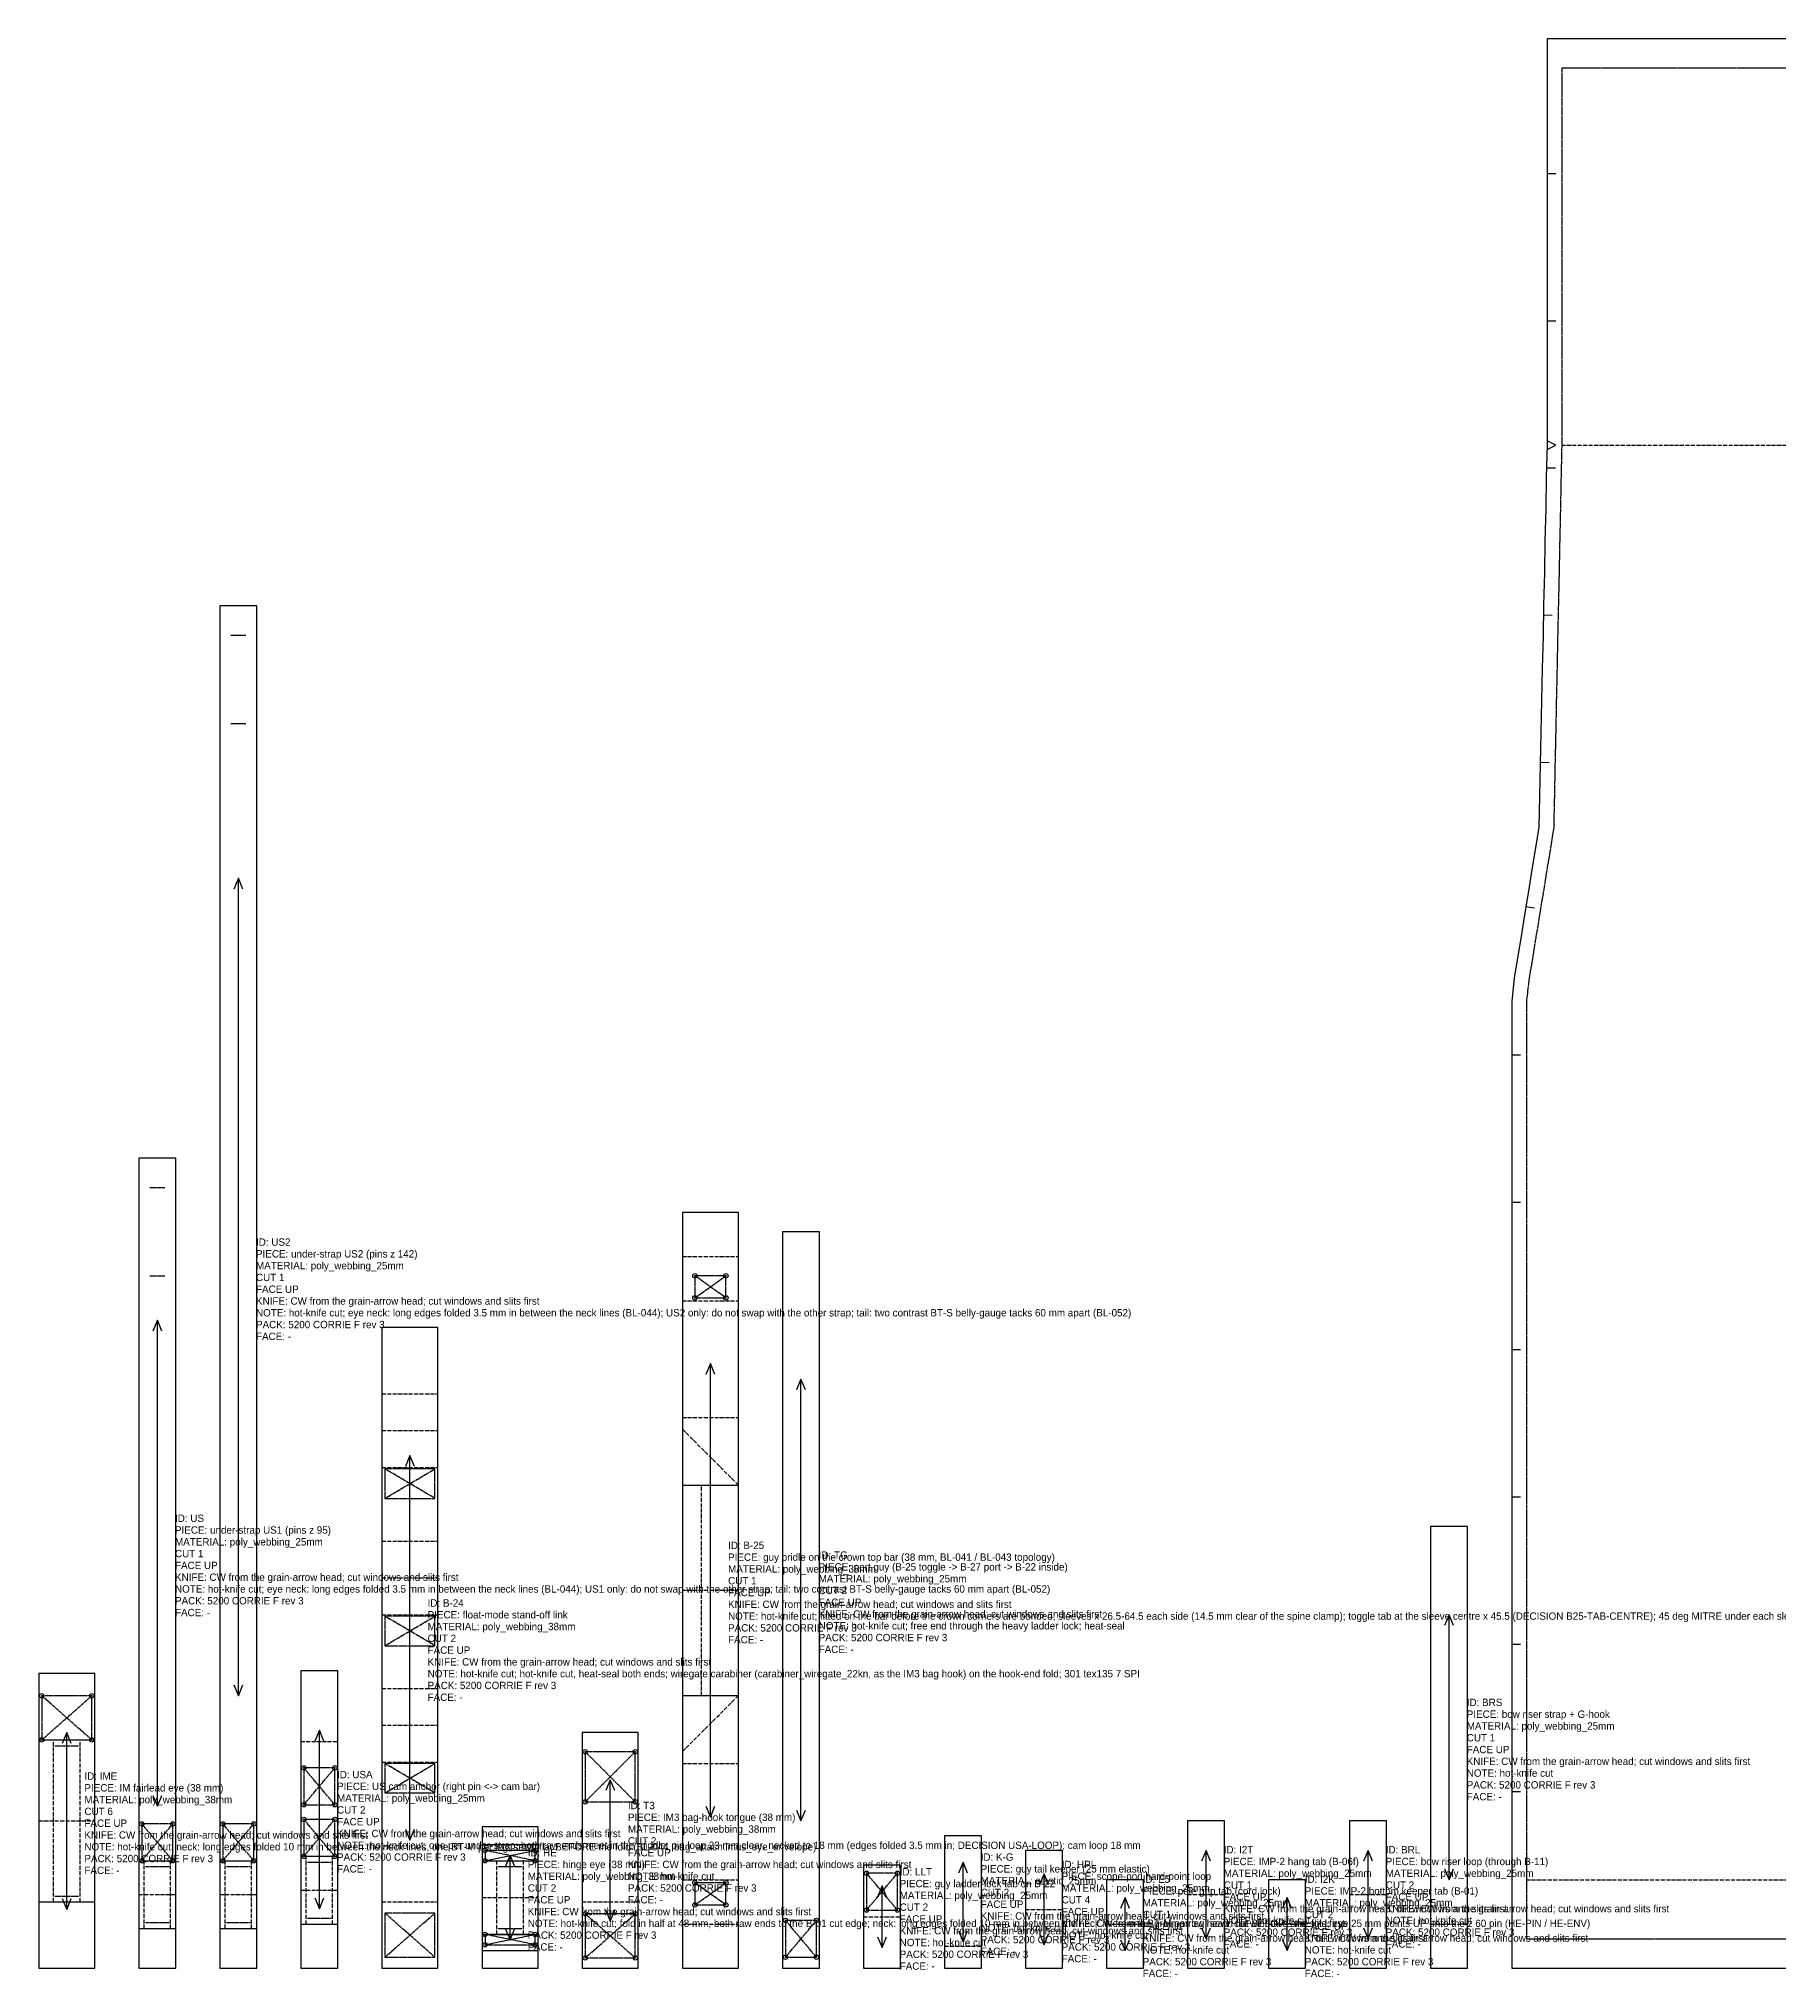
# Model space of a CAD drawing. Header units: millimetres. Extents: x 0 to 2340, y 0 to 5815.
# Drawn here: x 0 to 1181, y 3637 to 4953 of the extents above; entities that cross this region are included whole.
import ezdxf

# ---------------------------------------------------------------- set-up
doc = ezdxf.new("R2010")
doc.units = ezdxf.units.MM
doc.linetypes.add('DASHDOT', pattern=[3.556, 2.54, -0.508, 0, -0.508])
doc.linetypes.add('DASHED', pattern=[1.524, 1.27, -0.254])
for name, color, linetype in [('CUT', 7, 'Continuous'), ('DRILL', 4, 'Continuous'), ('GRAIN', 5, 'Continuous'), ('INTERNAL', 6, 'Continuous'), ('NOTCH', 1, 'Continuous'), ('SEW', 3, 'Continuous'), ('TEXT', 2, 'Continuous')]:
    doc.layers.add(name, color=color, linetype=linetype)

# ---------------------------------------------------------------- blocks, each defined once
blk = doc.blocks.new('IME_58')
at = {"layer": 'CUT'}
blk.add_lwpolyline([(0, 0), (38, 0), (38, 200), (0, 200)], close=True, dxfattribs=at)
at = {"layer": 'DRILL'}
for centre in [(2, 185), (36, 185), (2, 155), (36, 155)]:
    blk.add_circle(centre, 1.5, dxfattribs=at)
for p in [(2, 185), (36, 185), (2, 155), (36, 155)]:
    blk.add_point(p, dxfattribs=at)
at = {"layer": 'GRAIN'}
for points in [[(22.1, 152.6), (19, 160), (15.9, 152.6)], [(19, 40), (19, 160)], [(15.9, 47.4), (19, 40), (22.1, 47.4)]]:
    blk.add_lwpolyline(points, dxfattribs=at)
at = {"layer": 'INTERNAL', "linetype": 'CONTINUOUS'}
for points in [[(0, 155), (38, 155)], [(0, 45), (38, 45)]]:
    blk.add_lwpolyline(points, dxfattribs=at)
at = {"layer": 'INTERNAL', "linetype": 'DASHDOT'}
for points in [[(10, 45), (10, 155)], [(28, 45), (28, 155)], [(0, 100), (38, 100)]]:
    blk.add_lwpolyline(points, dxfattribs=at)
at = {"layer": 'SEW', "linetype": 'DASHED'}
for points in [[(0, 0), (38, 0), (38, 200), (0, 200)], [(2, 155), (36, 155), (36, 185), (2, 185)]]:
    blk.add_lwpolyline(points, close=True, dxfattribs=at)
for points in [[(2, 155), (36, 185)], [(36, 155), (2, 185)], [(11, 151), (27, 151)], [(11, 49), (27, 49)]]:
    blk.add_lwpolyline(points, dxfattribs=at)
at = {"layer": 'TEXT'}
for s, p in [('ID: IME', (31, 128)), ('PIECE: IM fairlead eye (38 mm)', (31, 120)), ('CUT 6', (31, 104)), ('MATERIAL: poly_webbing_38mm', (31, 112)), ('FACE UP', (31, 96)), ('KNIFE: CW from the grain-arrow head; cut windows and slits first', (31, 88)), ('NOTE: hot-knife cut; neck: long edges folded 10 mm in between the neck lines, one BT-M per leg, sewn flat BEFORE the fold (BL-044, bag_attach.imus_eye_envelope)', (31, 80)), ('PACK: 5200 CORRIE F rev 3', (31, 72)), ('FACE: -', (31, 64))]:
    blk.add_text(s, height=5, dxfattribs=at).set_placement(p)
blk = doc.blocks.new('US_59')
at = {"layer": 'CUT'}
blk.add_lwpolyline([(0, 0), (25, 0), (25, 550), (0, 550)], close=True, dxfattribs=at)
at = {"layer": 'DRILL'}
for centre in [(2, 98), (23, 98), (2, 73), (23, 73)]:
    blk.add_circle(centre, 1.5, dxfattribs=at)
for p in [(2, 98), (23, 98), (2, 73), (23, 73)]:
    blk.add_point(p, dxfattribs=at)
at = {"layer": 'GRAIN'}
for points in [[(15.6, 432.6), (12.5, 440), (9.4, 432.6)], [(12.5, 110), (12.5, 440)], [(9.4, 117.4), (12.5, 110), (15.6, 117.4)]]:
    blk.add_lwpolyline(points, dxfattribs=at)
at = {"layer": 'INTERNAL', "linetype": 'CONTINUOUS'}
for points in [[(0, 73), (25, 73)], [(0, 27), (25, 27)]]:
    blk.add_lwpolyline(points, dxfattribs=at)
at = {"layer": 'INTERNAL', "linetype": 'DASHDOT'}
for points in [[(3.5, 27), (3.5, 73)], [(21.5, 27), (21.5, 73)], [(0, 50), (25, 50)]]:
    blk.add_lwpolyline(points, dxfattribs=at)
at = {"layer": 'SEW', "linetype": 'DASHED'}
for points in [[(0, 0), (25, 0), (25, 550), (0, 550)], [(2, 73), (23, 73), (23, 98), (2, 98)]]:
    blk.add_lwpolyline(points, close=True, dxfattribs=at)
for points in [[(7.5, 530), (17.5, 530)], [(7.5, 470), (17.5, 470)], [(2, 73), (23, 98)], [(23, 73), (2, 98)], [(4.5, 69), (20.5, 69)], [(4.5, 31), (20.5, 31)]]:
    blk.add_lwpolyline(points, dxfattribs=at)
at = {"layer": 'TEXT'}
for s, p in [('ID: US', (24.5, 303)), ('PIECE: under-strap US1 (pins z 95)', (24.5, 295)), ('MATERIAL: poly_webbing_25mm', (24.5, 287)), ('CUT 1', (24.5, 279)), ('FACE UP', (24.5, 271)), ('KNIFE: CW from the grain-arrow head; cut windows and slits first', (24.5, 263)), ('NOTE: hot-knife cut; eye neck: long edges folded 3.5 mm in between the neck lines (BL-044); US1 only: do not swap with the other strap; tail: two contrast BT-S belly-gauge tacks 60 mm apart (BL-052)', (24.5, 255)), ('PACK: 5200 CORRIE F rev 3', (24.5, 247)), ('FACE: -', (24.5, 239))]:
    blk.add_text(s, height=5, dxfattribs=at).set_placement(p)
blk = doc.blocks.new('US2_60')
at = {"layer": 'CUT'}
blk.add_lwpolyline([(0, 0), (25, 0), (25, 925), (0, 925)], close=True, dxfattribs=at)
at = {"layer": 'DRILL'}
for centre in [(2, 98), (23, 98), (2, 73), (23, 73)]:
    blk.add_circle(centre, 1.5, dxfattribs=at)
for p in [(2, 98), (23, 98), (2, 73), (23, 73)]:
    blk.add_point(p, dxfattribs=at)
at = {"layer": 'GRAIN'}
for points in [[(15.6, 732.6), (12.5, 740), (9.4, 732.6)], [(12.5, 185), (12.5, 740)], [(9.4, 192.4), (12.5, 185), (15.6, 192.4)]]:
    blk.add_lwpolyline(points, dxfattribs=at)
at = {"layer": 'INTERNAL', "linetype": 'CONTINUOUS'}
for points in [[(0, 73), (25, 73)], [(0, 27), (25, 27)]]:
    blk.add_lwpolyline(points, dxfattribs=at)
at = {"layer": 'INTERNAL', "linetype": 'DASHDOT'}
for points in [[(3.5, 27), (3.5, 73)], [(21.5, 27), (21.5, 73)], [(0, 50), (25, 50)]]:
    blk.add_lwpolyline(points, dxfattribs=at)
at = {"layer": 'SEW', "linetype": 'DASHED'}
for points in [[(0, 0), (25, 0), (25, 925), (0, 925)], [(2, 73), (23, 73), (23, 98), (2, 98)]]:
    blk.add_lwpolyline(points, close=True, dxfattribs=at)
for points in [[(7.5, 905), (17.5, 905)], [(7.5, 845), (17.5, 845)], [(2, 73), (23, 98)], [(23, 73), (2, 98)], [(4.5, 69), (20.5, 69)], [(4.5, 31), (20.5, 31)]]:
    blk.add_lwpolyline(points, dxfattribs=at)
at = {"layer": 'TEXT'}
for s, p in [('PIECE: under-strap US2 (pins z 142)', (24.5, 482.5)), ('ID: US2', (24.5, 490.5)), ('MATERIAL: poly_webbing_25mm', (24.5, 474.5)), ('CUT 1', (24.5, 466.5)), ('FACE UP', (24.5, 458.5)), ('KNIFE: CW from the grain-arrow head; cut windows and slits first', (24.5, 450.5)), ('NOTE: hot-knife cut; eye neck: long edges folded 3.5 mm in between the neck lines (BL-044); US2 only: do not swap with the other strap; tail: two contrast BT-S belly-gauge tacks 60 mm apart (BL-052)', (24.5, 442.5)), ('PACK: 5200 CORRIE F rev 3', (24.5, 434.5)), ('FACE: -', (24.5, 426.5))]:
    blk.add_text(s, height=5, dxfattribs=at).set_placement(p)
blk = doc.blocks.new('USA_61')
at = {"layer": 'CUT'}
blk.add_lwpolyline([(0, 0), (25, 0), (25, 202), (0, 202)], close=True, dxfattribs=at)
at = {"layer": 'DRILL'}
for centre in [(2, 136), (23, 136), (2, 111), (23, 111), (2, 101), (23, 101), (2, 76), (23, 76)]:
    blk.add_circle(centre, 1.5, dxfattribs=at)
for p in [(2, 136), (23, 136), (2, 111), (23, 111), (2, 101), (23, 101), (2, 76), (23, 76)]:
    blk.add_point(p, dxfattribs=at)
at = {"layer": 'GRAIN'}
for points in [[(15.6, 154.2), (12.5, 161.6), (9.4, 154.2)], [(12.5, 40.4), (12.5, 161.6)], [(9.4, 47.8), (12.5, 40.4), (15.6, 47.8)]]:
    blk.add_lwpolyline(points, dxfattribs=at)
at = {"layer": 'INTERNAL', "linetype": 'DASHDOT'}
for points in [[(0, 154), (25, 154)], [(3.5, 30), (3.5, 76)], [(21.5, 30), (21.5, 76)], [(0, 53), (25, 53)]]:
    blk.add_lwpolyline(points, dxfattribs=at)
at = {"layer": 'INTERNAL', "linetype": 'CONTINUOUS'}
for points in [[(0, 76), (25, 76)], [(0, 30), (25, 30)]]:
    blk.add_lwpolyline(points, dxfattribs=at)
at = {"layer": 'SEW', "linetype": 'DASHED'}
for points in [[(0, 0), (25, 0), (25, 202), (0, 202)], [(2, 111), (23, 111), (23, 136), (2, 136)], [(2, 76), (23, 76), (23, 101), (2, 101)]]:
    blk.add_lwpolyline(points, close=True, dxfattribs=at)
for points in [[(2, 111), (23, 136)], [(23, 111), (2, 136)], [(2, 76), (23, 101)], [(23, 76), (2, 101)], [(4.5, 72), (20.5, 72)], [(4.5, 34), (20.5, 34)]]:
    blk.add_lwpolyline(points, dxfattribs=at)
at = {"layer": 'TEXT'}
for s, p in [('ID: USA', (24.5, 129)), ('PIECE: US cam anchor (right pin <-> cam bar)', (24.5, 121)), ('CUT 2', (24.5, 105)), ('MATERIAL: poly_webbing_25mm', (24.5, 113)), ('FACE UP', (24.5, 97)), ('KNIFE: CW from the grain-arrow head; cut windows and slits first', (24.5, 89)), ('NOTE: hot-knife cut; one per under-strap; both raw ends meet in the middle; pin loop 23 mm clear, necked to 18 mm (edges folded 3.5 mm in; DECISION USA-LOOP); cam loop 18 mm', (24.5, 81)), ('PACK: 5200 CORRIE F rev 3', (24.5, 73)), ('FACE: -', (24.5, 65))]:
    blk.add_text(s, height=5, dxfattribs=at).set_placement(p)
blk = doc.blocks.new('B-24_62')
at = {"layer": 'CUT'}
blk.add_lwpolyline([(0, 0), (38, 0), (38, 435), (0, 435)], close=True, dxfattribs=at)
at = {"layer": 'GRAIN'}
for points in [[(22.1, 340.6), (19, 348), (15.9, 340.6)], [(19, 87), (19, 348)], [(15.9, 94.4), (19, 87), (22.1, 94.4)]]:
    blk.add_lwpolyline(points, dxfattribs=at)
at = {"layer": 'INTERNAL', "linetype": 'DASHDOT'}
for points in [[(0, 390), (38, 390)], [(0, 365), (38, 365)], [(0, 340), (38, 340)], [(0, 290), (38, 290)], [(0, 265), (38, 265)], [(0, 240), (38, 240)], [(0, 190), (38, 190)], [(0, 165), (38, 165)], [(0, 140), (38, 140)], [(0, 45), (38, 45)]]:
    blk.add_lwpolyline(points, dxfattribs=at)
at = {"layer": 'SEW', "linetype": 'DASHED'}
for points in [[(0, 0), (38, 0), (38, 435), (0, 435)], [(2, 319), (36, 319), (36, 339), (2, 339)], [(2, 219), (36, 219), (36, 239), (2, 239)], [(2, 119), (36, 119), (36, 139), (2, 139)], [(2, 7.5), (36, 7.5), (36, 37.5), (2, 37.5)]]:
    blk.add_lwpolyline(points, close=True, dxfattribs=at)
for points in [[(2, 319), (36, 339)], [(36, 319), (2, 339)], [(2, 219), (36, 239)], [(36, 219), (2, 239)], [(2, 119), (36, 139)], [(36, 119), (2, 139)], [(2, 7.5), (36, 37.5)], [(36, 7.5), (2, 37.5)]]:
    blk.add_lwpolyline(points, dxfattribs=at)
at = {"layer": 'TEXT'}
for s, p in [('ID: B-24', (31, 245.5)), ('PIECE: float-mode stand-off link', (31, 237.5)), ('CUT 2', (31, 221.5)), ('MATERIAL: poly_webbing_38mm', (31, 229.5)), ('FACE UP', (31, 213.5)), ('KNIFE: CW from the grain-arrow head; cut windows and slits first', (31, 205.5)), ('NOTE: hot-knife cut; hot-knife cut, heat-seal both ends; wiregate carabiner (carabiner_wiregate_22kn, as the IM3 bag hook) on the hook-end fold; 301 tex135 7 SPI', (31, 197.5)), ('PACK: 5200 CORRIE F rev 3', (31, 189.5)), ('FACE: -', (31, 181.5))]:
    blk.add_text(s, height=5, dxfattribs=at).set_placement(p)
blk = doc.blocks.new('HE_63')
at = {"layer": 'CUT'}
blk.add_lwpolyline([(0, 0), (38, 0), (38, 96), (0, 96)], close=True, dxfattribs=at)
at = {"layer": 'DRILL'}
for centre in [(2, 80), (36, 80), (2, 73), (36, 73), (2, 23), (2, 16), (36, 23), (36, 16)]:
    blk.add_circle(centre, 1.5, dxfattribs=at)
for p in [(2, 80), (36, 80), (2, 73), (36, 73), (2, 23), (2, 16), (36, 23), (36, 16)]:
    blk.add_point(p, dxfattribs=at)
at = {"layer": 'GRAIN'}
for points in [[(22.1, 69.4), (19, 76.8), (15.9, 69.4)], [(19, 19.2), (19, 76.8)], [(15.9, 26.6), (19, 19.2), (22.1, 26.6)]]:
    blk.add_lwpolyline(points, dxfattribs=at)
at = {"layer": 'INTERNAL', "linetype": 'CONTINUOUS'}
for points in [[(0, 84), (38, 84)], [(0, 73), (38, 73)], [(0, 23), (38, 23)], [(0, 12), (38, 12)]]:
    blk.add_lwpolyline(points, dxfattribs=at)
at = {"layer": 'INTERNAL', "linetype": 'DASHDOT'}
for points in [[(10, 23), (10, 73)], [(28, 23), (28, 73)], [(0, 48), (38, 48)]]:
    blk.add_lwpolyline(points, dxfattribs=at)
at = {"layer": 'SEW', "linetype": 'DASHED'}
for points in [[(0, 0), (38, 0), (38, 96), (0, 96)], [(2, 73), (36, 73), (36, 80), (2, 80)], [(2, 16), (36, 16), (36, 23), (2, 23)]]:
    blk.add_lwpolyline(points, close=True, dxfattribs=at)
for points in [[(2, 73), (36, 80)], [(36, 73), (2, 80)], [(11, 69), (27, 69)], [(11, 27), (27, 27)], [(2, 16), (36, 23)], [(36, 16), (2, 23)]]:
    blk.add_lwpolyline(points, dxfattribs=at)
at = {"layer": 'TEXT'}
for s, p in [('ID: HE', (31, 76)), ('PIECE: hinge eye (38 mm)', (31, 68)), ('CUT 2', (31, 52)), ('MATERIAL: poly_webbing_38mm', (31, 60)), ('FACE UP', (31, 44)), ('KNIFE: CW from the grain-arrow head; cut windows and slits first', (31, 36)), ('NOTE: hot-knife cut; fold in half at 48 mm, both raw ends to the B-01 cut edge; neck: long edges folded 10 mm in between the neck lines, one BT-M per leg, sewn flat BEFORE the fold; eye 25 mm points UP onto the z 60 pin (HE-PIN / HE-ENV)', (31, 28)), ('PACK: 5200 CORRIE F rev 3', (31, 20)), ('FACE: -', (31, 12))]:
    blk.add_text(s, height=5, dxfattribs=at).set_placement(p)
blk = doc.blocks.new('T3_64')
at = {"layer": 'CUT'}
blk.add_lwpolyline([(0, 0), (38, 0), (38, 160), (0, 160)], close=True, dxfattribs=at)
at = {"layer": 'DRILL'}
for centre in [(2, 147), (36, 147), (2, 113), (36, 113), (2, 37), (36, 37), (2, 7), (36, 7)]:
    blk.add_circle(centre, 1.5, dxfattribs=at)
for p in [(2, 147), (36, 147), (2, 113), (36, 113), (2, 37), (36, 37), (2, 7), (36, 7)]:
    blk.add_point(p, dxfattribs=at)
at = {"layer": 'GRAIN'}
for points in [[(22.1, 120.6), (19, 128), (15.9, 120.6)], [(19, 32), (19, 128)], [(15.9, 39.4), (19, 32), (22.1, 39.4)]]:
    blk.add_lwpolyline(points, dxfattribs=at)
at = {"layer": 'INTERNAL', "linetype": 'DASHDOT'}
blk.add_lwpolyline([(0, 45), (38, 45)], dxfattribs=at)
at = {"layer": 'SEW', "linetype": 'DASHED'}
for points in [[(0, 0), (38, 0), (38, 160), (0, 160)], [(2, 113), (36, 113), (36, 147), (2, 147)], [(2, 7), (36, 7), (36, 37), (2, 37)]]:
    blk.add_lwpolyline(points, close=True, dxfattribs=at)
for points in [[(2, 113), (36, 147)], [(36, 113), (2, 147)], [(2, 7), (36, 37)], [(36, 7), (2, 37)]]:
    blk.add_lwpolyline(points, dxfattribs=at)
at = {"layer": 'TEXT'}
for s, p in [('ID: T3', (31, 108)), ('PIECE: IM3 bag-hook tongue (38 mm)', (31, 100)), ('MATERIAL: poly_webbing_38mm', (31, 92)), ('CUT 2', (31, 84)), ('FACE UP', (31, 76)), ('KNIFE: CW from the grain-arrow head; cut windows and slits first', (31, 68)), ('NOTE: hot-knife cut', (31, 60)), ('PACK: 5200 CORRIE F rev 3', (31, 52)), ('FACE: -', (31, 44))]:
    blk.add_text(s, height=5, dxfattribs=at).set_placement(p)
blk = doc.blocks.new('B-25_65')
at = {"layer": 'CUT'}
blk.add_lwpolyline([(0, 0), (38, 0), (38, 513.1), (0, 513.1)], close=True, dxfattribs=at)
at = {"layer": 'DRILL'}
for centre in [(8.5, 470.1), (29.5, 470.1), (8.5, 455.1), (29.5, 455.1), (8.5, 58), (29.5, 58), (8.5, 43), (29.5, 43)]:
    blk.add_circle(centre, 1.5, dxfattribs=at)
for p in [(8.5, 470.1), (29.5, 470.1), (8.5, 455.1), (29.5, 455.1), (8.5, 58), (29.5, 58), (8.5, 43), (29.5, 43)]:
    blk.add_point(p, dxfattribs=at)
at = {"layer": 'GRAIN'}
for points in [[(22.1, 403.1), (19, 410.5), (15.9, 403.1)], [(19, 102.6), (19, 410.5)], [(15.9, 110), (19, 102.6), (22.1, 110)]]:
    blk.add_lwpolyline(points, dxfattribs=at)
at = {"layer": 'INTERNAL', "linetype": 'DASHDOT'}
for points in [[(0, 483.1), (38, 483.1)], [(0, 453.1), (38, 453.1)], [(0, 374), (38, 374)], [(0, 366), (38, 328)], [(13, 185.1), (13, 328)], [(0, 256.6), (38, 256.6)], [(0, 147.1), (38, 185.1)], [(0, 139.1), (38, 139.1)], [(0, 60), (38, 60)], [(0, 30), (38, 30)]]:
    blk.add_lwpolyline(points, dxfattribs=at)
at = {"layer": 'INTERNAL', "linetype": 'CONTINUOUS'}
for points in [[(0, 328), (38, 328)], [(0, 185.1), (38, 185.1)]]:
    blk.add_lwpolyline(points, dxfattribs=at)
at = {"layer": 'SEW', "linetype": 'DASHED'}
for points in [[(0, 0), (38, 0), (38, 513.1), (0, 513.1)], [(8.5, 455.1), (29.5, 455.1), (29.5, 470.1), (8.5, 470.1)], [(8.5, 43), (29.5, 43), (29.5, 58), (8.5, 58)]]:
    blk.add_lwpolyline(points, close=True, dxfattribs=at)
for points in [[(8.5, 455.1), (29.5, 470.1)], [(29.5, 455.1), (8.5, 470.1)], [(8.5, 43), (29.5, 58)], [(29.5, 43), (8.5, 58)]]:
    blk.add_lwpolyline(points, dxfattribs=at)
at = {"layer": 'TEXT'}
for s, p in [('ID: B-25', (31, 284.6)), ('PIECE: guy bridle on the crown top bar (38 mm, BL-041 / BL-043 topology)', (31, 276.6)), ('CUT 1', (31, 260.6)), ('MATERIAL: poly_webbing_38mm', (31, 268.6)), ('FACE UP', (31, 252.6)), ('KNIFE: CW from the grain-arrow head; cut windows and slits first', (31, 244.6)), ('NOTE: hot-knife cut; fitted on the bar before the crown corners are bonded; sleeves x 26.5-64.5 each side (14.5 mm clear of the spine clamp); toggle tab at the sleeve centre x 45.5 (DECISION B25-TAB-CENTRE); 45 deg MITRE under each sleeve, run + spine wrap NECKED to 25 mm (DECISION B25-TOPO, SK-12); box 21 x 15 on 38 mm is the B25-BOX exception (8.5 mm unsewn each edge: the box must leave the 13 mm toggle loop; SK-1)', (31, 236.6)), ('PACK: 5200 CORRIE F rev 3', (31, 228.6)), ('FACE: -', (31, 220.6))]:
    blk.add_text(s, height=5, dxfattribs=at).set_placement(p)
blk = doc.blocks.new('TG_66')
at = {"layer": 'CUT'}
blk.add_lwpolyline([(0, 0), (25, 0), (25, 500), (0, 500)], close=True, dxfattribs=at)
at = {"layer": 'DRILL'}
for centre in [(2, 32.5), (23, 32.5), (2, 7.5), (23, 7.5)]:
    blk.add_circle(centre, 1.5, dxfattribs=at)
for p in [(2, 32.5), (23, 32.5), (2, 7.5), (23, 7.5)]:
    blk.add_point(p, dxfattribs=at)
at = {"layer": 'GRAIN'}
for points in [[(15.6, 392.6), (12.5, 400), (9.4, 392.6)], [(12.5, 100), (12.5, 400)], [(9.4, 107.4), (12.5, 100), (15.6, 107.4)]]:
    blk.add_lwpolyline(points, dxfattribs=at)
at = {"layer": 'SEW', "linetype": 'DASHED'}
for points in [[(0, 0), (25, 0), (25, 500), (0, 500)], [(2, 7.5), (23, 7.5), (23, 32.5), (2, 32.5)]]:
    blk.add_lwpolyline(points, close=True, dxfattribs=at)
for points in [[(2, 7.5), (23, 32.5)], [(23, 7.5), (2, 32.5)]]:
    blk.add_lwpolyline(points, dxfattribs=at)
at = {"layer": 'TEXT'}
for s, p in [('ID: TG', (24.5, 278)), ('PIECE: port guy (B-25 toggle -> B-27 port -> B-22 inside)', (24.5, 270)), ('MATERIAL: poly_webbing_25mm', (24.5, 262)), ('CUT 2', (24.5, 254)), ('FACE UP', (24.5, 246)), ('KNIFE: CW from the grain-arrow head; cut windows and slits first', (24.5, 238)), ('NOTE: hot-knife cut; free end through the heavy ladder lock; heat-seal', (24.5, 230)), ('PACK: 5200 CORRIE F rev 3', (24.5, 222)), ('FACE: -', (24.5, 214))]:
    blk.add_text(s, height=5, dxfattribs=at).set_placement(p)
blk = doc.blocks.new('LLT_67')
at = {"layer": 'CUT'}
blk.add_lwpolyline([(0, 0), (25, 0), (25, 70), (0, 70)], close=True, dxfattribs=at)
at = {"layer": 'DRILL'}
for centre in [(2, 64.5), (23, 64.5), (2, 39.5), (23, 39.5)]:
    blk.add_circle(centre, 1.5, dxfattribs=at)
for p in [(2, 64.5), (23, 64.5), (2, 39.5), (23, 39.5)]:
    blk.add_point(p, dxfattribs=at)
at = {"layer": 'GRAIN'}
for points in [[(15.6, 48.6), (12.5, 56), (9.4, 48.6)], [(12.5, 14), (12.5, 56)], [(9.4, 21.4), (12.5, 14), (15.6, 21.4)]]:
    blk.add_lwpolyline(points, dxfattribs=at)
at = {"layer": 'INTERNAL', "linetype": 'DASHDOT'}
blk.add_lwpolyline([(0, 35), (25, 35)], dxfattribs=at)
at = {"layer": 'SEW', "linetype": 'DASHED'}
for points in [[(0, 0), (25, 0), (25, 70), (0, 70)], [(2, 39.5), (23, 39.5), (23, 64.5), (2, 64.5)]]:
    blk.add_lwpolyline(points, close=True, dxfattribs=at)
for points in [[(2, 39.5), (23, 64.5)], [(23, 39.5), (2, 64.5)]]:
    blk.add_lwpolyline(points, dxfattribs=at)
at = {"layer": 'TEXT'}
for s, p in [('ID: LLT', (24.5, 63)), ('PIECE: guy ladder-lock tab on B-22', (24.5, 55)), ('CUT 2', (24.5, 39)), ('MATERIAL: poly_webbing_25mm', (24.5, 47)), ('FACE UP', (24.5, 31)), ('KNIFE: CW from the grain-arrow head; cut windows and slits first', (24.5, 23)), ('NOTE: hot-knife cut', (24.5, 15)), ('PACK: 5200 CORRIE F rev 3', (24.5, 7)), ('FACE: -', (24.5, -1))]:
    blk.add_text(s, height=5, dxfattribs=at).set_placement(p)
blk = doc.blocks.new('K-G_68')
at = {"layer": 'CUT'}
blk.add_lwpolyline([(0, 0), (25, 0), (25, 90), (0, 90)], close=True, dxfattribs=at)
at = {"layer": 'GRAIN'}
for points in [[(15.6, 64.6), (12.5, 72), (9.4, 64.6)], [(12.5, 18), (12.5, 72)], [(9.4, 25.4), (12.5, 18), (15.6, 25.4)]]:
    blk.add_lwpolyline(points, dxfattribs=at)
at = {"layer": 'INTERNAL', "linetype": 'DASHDOT'}
blk.add_lwpolyline([(0, 15), (25, 15)], dxfattribs=at)
at = {"layer": 'SEW', "linetype": 'DASHED'}
blk.add_lwpolyline([(0, 0), (25, 0), (25, 90), (0, 90)], close=True, dxfattribs=at)
at = {"layer": 'TEXT'}
for s, p in [('PIECE: guy tail keeper (25 mm elastic)', (24.5, 65)), ('ID: K-G', (24.5, 73)), ('CUT 2', (24.5, 49)), ('MATERIAL: elastic_25mm', (24.5, 57)), ('FACE UP', (24.5, 41)), ('KNIFE: CW from the grain-arrow head; cut windows and slits first', (24.5, 33)), ('NOTE: hot-knife cut', (24.5, 25)), ('PACK: 5200 CORRIE F rev 3', (24.5, 17)), ('FACE: -', (24.5, 9))]:
    blk.add_text(s, height=5, dxfattribs=at).set_placement(p)
blk = doc.blocks.new('HPL_69')
at = {"layer": 'CUT'}
blk.add_lwpolyline([(0, 0), (25, 0), (25, 80), (0, 80)], close=True, dxfattribs=at)
at = {"layer": 'GRAIN'}
for points in [[(15.6, 56.6), (12.5, 64), (9.4, 56.6)], [(12.5, 16), (12.5, 64)], [(9.4, 23.4), (12.5, 16), (15.6, 23.4)]]:
    blk.add_lwpolyline(points, dxfattribs=at)
at = {"layer": 'INTERNAL', "linetype": 'DASHDOT'}
blk.add_lwpolyline([(0, 40), (25, 40)], dxfattribs=at)
at = {"layer": 'SEW', "linetype": 'DASHED'}
blk.add_lwpolyline([(0, 0), (25, 0), (25, 80), (0, 80)], close=True, dxfattribs=at)
at = {"layer": 'TEXT'}
for s, p in [('ID: HPL', (24.5, 68)), ('PIECE: scope-pod hard-point loop', (24.5, 60)), ('MATERIAL: poly_webbing_25mm', (24.5, 52)), ('CUT 4', (24.5, 44)), ('FACE UP', (24.5, 36)), ('KNIFE: CW from the grain-arrow head; cut windows and slits first', (24.5, 28)), ('NOTE: hot-knife cut', (24.5, 20)), ('PACK: 5200 CORRIE F rev 3', (24.5, 12)), ('FACE: -', (24.5, 4))]:
    blk.add_text(s, height=5, dxfattribs=at).set_placement(p)
blk = doc.blocks.new('E5_70')
at = {"layer": 'CUT'}
blk.add_lwpolyline([(0, 0), (25, 0), (25, 60), (0, 60)], close=True, dxfattribs=at)
at = {"layer": 'GRAIN'}
for points in [[(15.6, 40.6), (12.5, 48), (9.4, 40.6)], [(12.5, 12), (12.5, 48)], [(9.4, 19.4), (12.5, 12), (15.6, 19.4)]]:
    blk.add_lwpolyline(points, dxfattribs=at)
at = {"layer": 'INTERNAL', "linetype": 'DASHDOT'}
blk.add_lwpolyline([(0, 30), (25, 30)], dxfattribs=at)
at = {"layer": 'SEW', "linetype": 'DASHED'}
blk.add_lwpolyline([(0, 0), (25, 0), (25, 60), (0, 60)], close=True, dxfattribs=at)
at = {"layer": 'TEXT'}
for s, p in [('PIECE: pole grip tab (cord lock)', (24.5, 50)), ('ID: E5', (24.5, 58)), ('MATERIAL: poly_webbing_25mm', (24.5, 42)), ('CUT 1', (24.5, 34)), ('FACE UP', (24.5, 26)), ('KNIFE: CW from the grain-arrow head; cut windows and slits first', (24.5, 18)), ('NOTE: hot-knife cut', (24.5, 10)), ('PACK: 5200 CORRIE F rev 3', (24.5, 2)), ('FACE: -', (24.5, -6))]:
    blk.add_text(s, height=5, dxfattribs=at).set_placement(p)
blk = doc.blocks.new('I2T_71')
at = {"layer": 'CUT'}
blk.add_lwpolyline([(0, 0), (25, 0), (25, 100), (0, 100)], close=True, dxfattribs=at)
at = {"layer": 'GRAIN'}
for points in [[(15.6, 72.6), (12.5, 80), (9.4, 72.6)], [(12.5, 20), (12.5, 80)], [(9.4, 27.4), (12.5, 20), (15.6, 27.4)]]:
    blk.add_lwpolyline(points, dxfattribs=at)
at = {"layer": 'INTERNAL', "linetype": 'DASHDOT'}
blk.add_lwpolyline([(0, 50), (25, 50)], dxfattribs=at)
at = {"layer": 'SEW', "linetype": 'DASHED'}
blk.add_lwpolyline([(0, 0), (25, 0), (25, 100), (0, 100)], close=True, dxfattribs=at)
at = {"layer": 'TEXT'}
for s, p in [('ID: I2T', (24.5, 78)), ('PIECE: IMP-2 hang tab (B-06f)', (24.5, 70)), ('MATERIAL: poly_webbing_25mm', (24.5, 62)), ('CUT 1', (24.5, 54)), ('FACE UP', (24.5, 46)), ('KNIFE: CW from the grain-arrow head; cut windows and slits first', (24.5, 38)), ('NOTE: hot-knife cut', (24.5, 30)), ('PACK: 5200 CORRIE F rev 3', (24.5, 22)), ('FACE: -', (24.5, 14))]:
    blk.add_text(s, height=5, dxfattribs=at).set_placement(p)
blk = doc.blocks.new('I2K_72')
at = {"layer": 'CUT'}
blk.add_lwpolyline([(0, 0), (25, 0), (25, 60), (0, 60)], close=True, dxfattribs=at)
at = {"layer": 'GRAIN'}
for points in [[(15.6, 40.6), (12.5, 48), (9.4, 40.6)], [(12.5, 12), (12.5, 48)], [(9.4, 19.4), (12.5, 12), (15.6, 19.4)]]:
    blk.add_lwpolyline(points, dxfattribs=at)
at = {"layer": 'INTERNAL', "linetype": 'DASHDOT'}
blk.add_lwpolyline([(0, 30), (25, 30)], dxfattribs=at)
at = {"layer": 'SEW', "linetype": 'DASHED'}
blk.add_lwpolyline([(0, 0), (25, 0), (25, 60), (0, 60)], close=True, dxfattribs=at)
at = {"layer": 'TEXT'}
for s, p in [('PIECE: IMP-2 bottom keeper tab (B-01)', (24.5, 50)), ('ID: I2K', (24.5, 58)), ('MATERIAL: poly_webbing_25mm', (24.5, 42)), ('CUT 2', (24.5, 34)), ('FACE UP', (24.5, 26)), ('KNIFE: CW from the grain-arrow head; cut windows and slits first', (24.5, 18)), ('NOTE: hot-knife cut', (24.5, 10)), ('PACK: 5200 CORRIE F rev 3', (24.5, 2)), ('FACE: -', (24.5, -6))]:
    blk.add_text(s, height=5, dxfattribs=at).set_placement(p)
blk = doc.blocks.new('BRL_73')
at = {"layer": 'CUT'}
blk.add_lwpolyline([(0, 0), (25, 0), (25, 100), (0, 100)], close=True, dxfattribs=at)
at = {"layer": 'GRAIN'}
for points in [[(15.6, 72.6), (12.5, 80), (9.4, 72.6)], [(12.5, 20), (12.5, 80)], [(9.4, 27.4), (12.5, 20), (15.6, 27.4)]]:
    blk.add_lwpolyline(points, dxfattribs=at)
at = {"layer": 'INTERNAL', "linetype": 'DASHDOT'}
blk.add_lwpolyline([(0, 50), (25, 50)], dxfattribs=at)
at = {"layer": 'SEW', "linetype": 'DASHED'}
blk.add_lwpolyline([(0, 0), (25, 0), (25, 100), (0, 100)], close=True, dxfattribs=at)
at = {"layer": 'TEXT'}
for s, p in [('ID: BRL', (24.5, 78)), ('PIECE: bow riser loop (through B-11)', (24.5, 70)), ('MATERIAL: poly_webbing_25mm', (24.5, 62)), ('CUT 2', (24.5, 54)), ('FACE UP', (24.5, 46)), ('KNIFE: CW from the grain-arrow head; cut windows and slits first', (24.5, 38)), ('NOTE: hot-knife cut', (24.5, 30)), ('PACK: 5200 CORRIE F rev 3', (24.5, 22)), ('FACE: -', (24.5, 14))]:
    blk.add_text(s, height=5, dxfattribs=at).set_placement(p)
blk = doc.blocks.new('BRS_74')
at = {"layer": 'CUT'}
blk.add_lwpolyline([(0, 0), (25, 0), (25, 300), (0, 300)], close=True, dxfattribs=at)
at = {"layer": 'GRAIN'}
for points in [[(15.6, 232.6), (12.5, 240), (9.4, 232.6)], [(12.5, 60), (12.5, 240)], [(9.4, 67.4), (12.5, 60), (15.6, 67.4)]]:
    blk.add_lwpolyline(points, dxfattribs=at)
at = {"layer": 'INTERNAL', "linetype": 'DASHDOT'}
blk.add_lwpolyline([(0, 30), (25, 30)], dxfattribs=at)
at = {"layer": 'SEW', "linetype": 'DASHED'}
blk.add_lwpolyline([(0, 0), (25, 0), (25, 300), (0, 300)], close=True, dxfattribs=at)
at = {"layer": 'TEXT'}
for s, p in [('PIECE: bow riser strap + G-hook', (24.5, 170)), ('ID: BRS', (24.5, 178)), ('CUT 1', (24.5, 154)), ('MATERIAL: poly_webbing_25mm', (24.5, 162)), ('FACE UP', (24.5, 146)), ('KNIFE: CW from the grain-arrow head; cut windows and slits first', (24.5, 138)), ('NOTE: hot-knife cut', (24.5, 130)), ('PACK: 5200 CORRIE F rev 3', (24.5, 122)), ('FACE: -', (24.5, 114))]:
    blk.add_text(s, height=5, dxfattribs=at).set_placement(p)
blk = doc.blocks.new('F-01a_75')
at = {"layer": 'CUT'}
blk.add_lwpolyline([(-226.5, 40), (-226.5, -20), (226.5, -20), (226.5, 40), (226.5, 54.9), (226.5, 69.8), (226.5, 84.7), (226.5, 99.6), (226.5, 114.5), (226.5, 129.4), (226.5, 144.3), (226.5, 159.2), (226.5, 174.1), (226.5, 189), (226.5, 203.9), (226.5, 218.8), (226.5, 233.7), (226.5, 248.6), (226.5, 263.5), (226.5, 278.4), (226.5, 293.3), (226.5, 308.2), (226.5, 323.1), (226.5, 338), (226.5, 352.9), (226.5, 367.8), (226.5, 382.7), (226.5, 397.6), (226.5, 412.5), (226.5, 427.4), (226.5, 442.3), (226.5, 457.2), (226.5, 472.1), (226.5, 487), (226.5, 501.9), (226.5, 516.8), (226.5, 531.8), (226.5, 546.7), (226.5, 561.6), (226.5, 576.5), (226.5, 591.4), (226.5, 606.3), (226.5, 621.2), (226.5, 636.6), (224.7, 652.2), (222.3, 667.2), (219.9, 681.9), (217.5, 696.6), (215.1, 711.3), (212.7, 726), (210.3, 740.7), (208, 754.7), (207.5, 775.7), (207.1, 797.4), (206.6, 819), (206.2, 840.7), (205.7, 862.4), (205.2, 884.1), (204.8, 905.7), (204.3, 927.4), (203.9, 949.1), (203.4, 970.8), (203, 992.4), (202.5, 1014), (202.5, 1289.9), (-202.5, 1289.9), (-202.5, 1014), (-203, 992.4), (-203.4, 970.8), (-203.9, 949.1), (-204.3, 927.4), (-204.8, 905.7), (-205.2, 884.1), (-205.7, 862.4), (-206.2, 840.7), (-206.6, 819), (-207.1, 797.4), (-207.5, 775.7), (-208, 754.7), (-210.3, 740.7), (-212.7, 726), (-215.1, 711.3), (-217.5, 696.6), (-219.9, 681.9), (-222.3, 667.2), (-224.7, 652.2), (-226.5, 636.6), (-226.5, 621.2), (-226.5, 606.3), (-226.5, 591.4), (-226.5, 576.5), (-226.5, 561.6), (-226.5, 546.7), (-226.5, 531.8), (-226.5, 516.8), (-226.5, 501.9), (-226.5, 487), (-226.5, 472.1), (-226.5, 457.2), (-226.5, 442.3), (-226.5, 427.4), (-226.5, 412.5), (-226.5, 397.6), (-226.5, 382.7), (-226.5, 367.8), (-226.5, 352.9), (-226.5, 338), (-226.5, 323.1), (-226.5, 308.2), (-226.5, 293.3), (-226.5, 278.4), (-226.5, 263.5), (-226.5, 248.6), (-226.5, 233.7), (-226.5, 218.8), (-226.5, 203.9), (-226.5, 189), (-226.5, 174.1), (-226.5, 159.2), (-226.5, 144.3), (-226.5, 129.4), (-226.5, 114.5), (-226.5, 99.6), (-226.5, 84.7), (-226.5, 69.8), (-226.5, 54.9)], close=True, dxfattribs=at)
at = {"layer": 'DRILL'}
blk.add_circle((0, 20), 2.5, dxfattribs=at)
blk.add_point((0, 20), dxfattribs=at)
at = {"layer": 'GRAIN'}
for points in [[(3.1, 921.2), (0, 928.6), (-3.1, 921.2)], [(0, 328.6), (0, 928.6)], [(-3.1, 336), (0, 328.6), (3.1, 336)]]:
    blk.add_lwpolyline(points, dxfattribs=at)
at = {"layer": 'INTERNAL', "linetype": 'DASHDOT'}
for points in [[(192.5, 1269.9), (-192.5, 1269.9)], [(-192.5, 1013.9), (192.5, 1013.9)], [(-216.5, 40), (216.5, 40)], [(-216.5, 0), (216.5, 0)]]:
    blk.add_lwpolyline(points, dxfattribs=at)
at = {"layer": 'NOTCH'}
for points in [[(-202.5, 1198.5), (-196.5, 1198.5)], [(202.5, 1198.5), (196.5, 1198.5)], [(-202.5, 1098.5), (-196.5, 1098.5)], [(202.5, 1098.5), (196.5, 1098.5)], [(-202.5, 1011), (-196.5, 1013.9), (-202.5, 1017)], [(202.5, 1017), (196.5, 1013.9), (202.5, 1011)], [(-202.8, 998.7), (-196.8, 998.6)], [(202.8, 998.7), (196.8, 998.6)], [(-204.9, 898.7), (-198.9, 898.6)], [(204.9, 898.7), (198.9, 898.6)], [(-207.1, 798.7), (-201.1, 798.6)], [(207.1, 798.7), (201.1, 798.6)], [(-216.8, 700.9), (-210.9, 699.9)], [(216.8, 700.9), (210.9, 699.9)], [(-226.5, 600), (-220.5, 600)], [(226.5, 600), (220.5, 600)], [(-226.5, 500), (-220.5, 500)], [(226.5, 500), (220.5, 500)], [(-226.5, 400), (-220.5, 400)], [(226.5, 400), (220.5, 400)], [(-226.5, 300), (-220.5, 300)], [(226.5, 300), (220.5, 300)], [(-226.5, 200), (-220.5, 200)], [(226.5, 200), (220.5, 200)], [(-226.5, 100), (-220.5, 100)], [(226.5, 100), (220.5, 100)]]:
    blk.add_lwpolyline(points, dxfattribs=at)
at = {"layer": 'SEW', "linetype": 'DASHED'}
blk.add_lwpolyline([(-216.5, 0), (216.5, 0), (216.5, 40), (216.5, 54.9), (216.5, 69.8), (216.5, 84.7), (216.5, 99.6), (216.5, 114.5), (216.5, 129.4), (216.5, 144.3), (216.5, 159.2), (216.5, 174.1), (216.5, 189), (216.5, 203.9), (216.5, 218.8), (216.5, 233.7), (216.5, 248.6), (216.5, 263.5), (216.5, 278.4), (216.5, 293.3), (216.5, 308.2), (216.5, 323.1), (216.5, 338), (216.5, 352.9), (216.5, 367.8), (216.5, 382.7), (216.5, 397.6), (216.5, 412.5), (216.5, 427.4), (216.5, 442.3), (216.5, 457.2), (216.5, 472.1), (216.5, 487), (216.5, 501.9), (216.5, 516.8), (216.5, 531.8), (216.5, 546.7), (216.5, 561.6), (216.5, 576.5), (216.5, 591.4), (216.5, 606.3), (216.5, 621.2), (216.5, 636.1), (214.8, 650.9), (212.4, 665.6), (210, 680.3), (207.6, 695), (205.2, 709.7), (202.8, 724.4), (200.4, 739.1), (198, 753.8), (197.5, 775.5), (197.1, 797.2), (196.6, 818.8), (196.2, 840.5), (195.7, 862.2), (195.3, 883.8), (194.8, 905.5), (194.3, 927.2), (193.9, 948.9), (193.4, 970.5), (193, 992.2), (192.5, 1013.9), (192.5, 1269.9), (-192.5, 1269.9), (-192.5, 1013.9), (-193, 992.2), (-193.4, 970.5), (-193.9, 948.9), (-194.3, 927.2), (-194.8, 905.5), (-195.3, 883.8), (-195.7, 862.2), (-196.2, 840.5), (-196.6, 818.8), (-197.1, 797.2), (-197.5, 775.5), (-198, 753.8), (-200.4, 739.1), (-202.8, 724.4), (-205.2, 709.7), (-207.6, 695), (-210, 680.3), (-212.4, 665.6), (-214.8, 650.9), (-216.5, 636.1), (-216.5, 621.2), (-216.5, 606.3), (-216.5, 591.4), (-216.5, 576.5), (-216.5, 561.6), (-216.5, 546.7), (-216.5, 531.8), (-216.5, 516.8), (-216.5, 501.9), (-216.5, 487), (-216.5, 472.1), (-216.5, 457.2), (-216.5, 442.3), (-216.5, 427.4), (-216.5, 412.5), (-216.5, 397.6), (-216.5, 382.7), (-216.5, 367.8), (-216.5, 352.9), (-216.5, 338), (-216.5, 323.1), (-216.5, 308.2), (-216.5, 293.3), (-216.5, 278.4), (-216.5, 263.5), (-216.5, 248.6), (-216.5, 233.7), (-216.5, 218.8), (-216.5, 203.9), (-216.5, 189), (-216.5, 174.1), (-216.5, 159.2), (-216.5, 144.3), (-216.5, 129.4), (-216.5, 114.5), (-216.5, 99.6), (-216.5, 84.7), (-216.5, 69.8), (-216.5, 54.9), (-216.5, 40)], close=True, dxfattribs=at)
at = {"layer": 'TEXT'}
for s, p in [('ID: F-01a', (12, 656.6)), ('PIECE: rain fly: spine (under-floor hem, aft face, roll, over the lid)', (12, 648.6)), ('MATERIAL: silicone_coated_poly_ripstop_40d', (12, 640.6)), ('CUT 1', (12, 632.6)), ('FACE UP', (12, 624.6)), ('KNIFE: CW from the grain-arrow head; cut windows and slits first', (12, 616.6)), ('NOTE: silpoly: seams 301 then flat-felled + seam-sealed; 20 mm elastic channel hems top + bottom', (12, 608.6)), ('PACK: 5200 CORRIE F rev 3', (12, 600.6)), ('FACE: either', (12, 592.6))]:
    blk.add_text(s, height=5, dxfattribs=at).set_placement(p)

msp = doc.modelspace()

# ---------------------------------------------------------------- block references
at = {"layer": 'CUT'}
for name, p in [('F-01a_75', (1226.5, 3663.5)), ('US2_60', (123, 3643.5)), ('US_59', (68, 3643.5)), ('B-25_65', (437, 3643.5)), ('TG_66', (505, 3643.5)), ('B-24_62', (233, 3643.5)), ('BRS_74', (945, 3643.5)), ('IME_58', (0, 3643.5)), ('USA_61', (178, 3643.5)), ('T3_64', (369, 3643.5)), ('HE_63', (301, 3643.5)), ('I2T_71', (780, 3643.5)), ('BRL_73', (890, 3643.5)), ('K-G_68', (615, 3643.5)), ('LLT_67', (560, 3643.5)), ('HPL_69', (670, 3643.5)), ('E5_70', (725, 3643.5)), ('I2K_72', (835, 3643.5))]:
    msp.add_blockref(name, p, dxfattribs=at)

doc.saveas('drawing.dxf')
